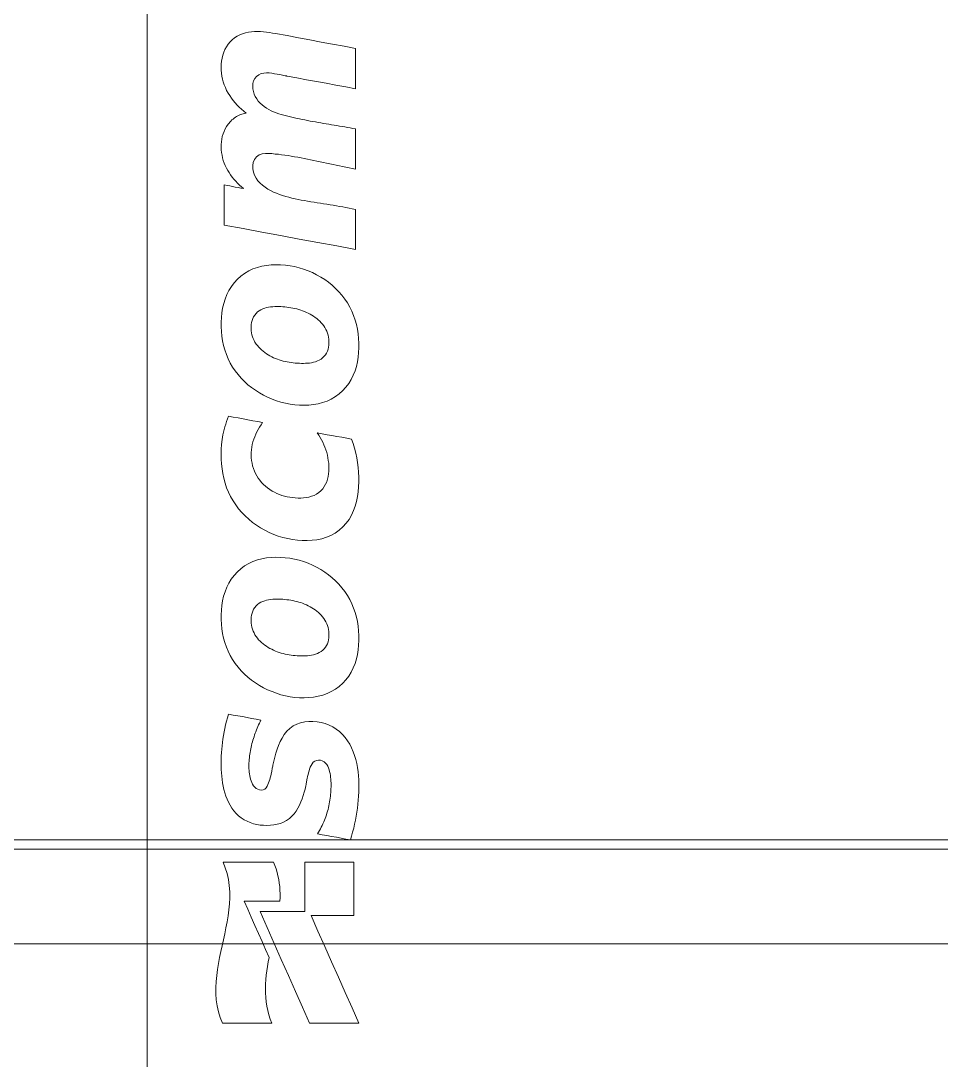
# Model space of a CAD drawing. Header units: millimetres. Extents: x 37984 to 70752, y 14140 to 37584.
# Drawn here: x 45955.03 to 45967.48, y 32603.62 to 32617.67 of the extents above; entities that cross this region are included whole.
import ezdxf

# ---------------------------------------------------------------- set-up
doc = ezdxf.new("R2010")
doc.units = ezdxf.units.MM
doc.set_wipeout_variables(frame=1)
doc.layers.add('000-PI-Oprema', color=30, linetype='Continuous', lineweight=5)
doc.layers.add('004-PI-DIN Šina', color=3, linetype='Continuous')

# ---------------------------------------------------------------- blocks, each defined once
blk = doc.blocks.new('*U1044')
at = {"layer": '004-PI-DIN Šina'}
blk.add_lwpolyline([(290, -17.5), (290, 17.5), (0, 17.5), (0, -17.5)], close=True, dxfattribs=at)
blk.add_lwpolyline([(0, -12.5), (290, -12.5)], dxfattribs=at)
blk = doc.blocks.new('F60-47290126')
blk.add_wipeout([(46615.131, 36167.854), (46650.831, 36167.854), (46650.831, 36078.354), (46615.131, 36078.354)]).dxf.layer = '000-PI-Oprema'
at = {"layer": '000-PI-Oprema'}
for p, q in [((46650.831, 36101.825), (46650.831, 36144.384)), ((46615.131, 36105.304), (46650.831, 36105.304)), ((46638.581, 36105.178), (46650.831, 36105.178)), ((46615.131, 36103.899), (46650.831, 36103.899))]:
    blk.add_line(p, q, dxfattribs=at)
blk = doc.blocks.new('Socomec I-60')
blk.add_wipeout([(0, 44.75), (35.7, 44.75), (35.7, -44.75), (0, -44.75)]).dxf.layer = '000-PI-Oprema'
at = {"layer": '000-PI-Oprema'}
for p, q in [((0, -21.28), (0, 21.28)), ((1.371, -6.885), (1.411, -6.88)), ((1.411, -6.88), (1.452, -6.876)), ((1.452, -6.876), (1.493, -6.875)), ((1.493, -6.875), (1.534, -6.877)), ((1.534, -6.877), (1.574, -6.88)), ((1.574, -6.88), (1.615, -6.884)), ((1.615, -6.884), (1.656, -6.889)), ((1.095, -7.048), (1.121, -7.016)), ((1.121, -7.016), (1.15, -6.988)), ((1.15, -6.988), (1.182, -6.962)), ((1.182, -6.962), (1.217, -6.94)), ((1.217, -6.94), (1.253, -6.921)), ((1.253, -6.921), (1.291, -6.906)), ((1.291, -6.906), (1.331, -6.894)), ((1.331, -6.894), (1.371, -6.885)), ((1.656, -6.889), (1.696, -6.896)), ((1.696, -6.896), (1.736, -6.903)), ((1.736, -6.903), (1.891, -6.931)), ((1.736, -6.903), (1.736, -6.903)), ((1.891, -6.931), (2.045, -6.96)), ((2.045, -6.96), (2.199, -6.988)), ((2.199, -6.988), (2.353, -7.017)), ((2.353, -7.017), (2.507, -7.046)), ((1.022, -7.194), (1.035, -7.155)), ((1.035, -7.155), (1.052, -7.117)), ((1.052, -7.117), (1.071, -7.081)), ((1.071, -7.081), (1.095, -7.048)), ((2.507, -7.046), (2.662, -7.074)), ((2.662, -7.074), (2.816, -7.103)), ((2.816, -7.103), (2.816, -7.181)), ((2.816, -7.103), (2.816, -7.103)), ((1.002, -7.315), (1.006, -7.274)), ((1.006, -7.274), (1.013, -7.234)), ((1.013, -7.234), (1.022, -7.194)), ((2.816, -7.181), (2.816, -7.259)), ((2.816, -7.259), (2.816, -7.337)), ((1, -7.355), (1.002, -7.315)), ((1.001, -7.396), (1, -7.355)), ((1.005, -7.437), (1.001, -7.396)), ((1.01, -7.478), (1.005, -7.437)), ((1.541, -7.444), (1.508, -7.459)), ((1.577, -7.436), (1.541, -7.444)), ((1.613, -7.433), (1.577, -7.436)), ((1.65, -7.435), (1.613, -7.433)), ((1.687, -7.439), (1.65, -7.435)), ((1.723, -7.445), (1.687, -7.439)), ((1.759, -7.451), (1.723, -7.445)), ((2.816, -7.337), (2.816, -7.414)), ((2.816, -7.414), (2.816, -7.492)), ((1.019, -7.518), (1.01, -7.478)), ((1.029, -7.557), (1.019, -7.518)), ((1.042, -7.596), (1.029, -7.557)), ((1.43, -7.578), (1.428, -7.615)), ((1.439, -7.542), (1.43, -7.578)), ((1.455, -7.509), (1.439, -7.542)), ((1.478, -7.481), (1.455, -7.509)), ((1.508, -7.459), (1.478, -7.481)), ((1.796, -7.458), (1.759, -7.451)), ((1.832, -7.465), (1.796, -7.458)), ((1.868, -7.473), (1.832, -7.465)), ((1.871, -7.473), (1.868, -7.473)), ((1.868, -7.473), (1.868, -7.473)), ((1.875, -7.474), (1.871, -7.473)), ((1.878, -7.475), (1.875, -7.474)), ((1.881, -7.475), (1.878, -7.475)), ((1.885, -7.476), (1.881, -7.475)), ((1.888, -7.477), (1.885, -7.476)), ((1.892, -7.477), (1.888, -7.477)), ((2.024, -7.502), (1.892, -7.477)), ((1.892, -7.477), (1.892, -7.477)), ((2.156, -7.526), (2.024, -7.502)), ((2.288, -7.55), (2.156, -7.526)), ((2.42, -7.575), (2.288, -7.55)), ((2.552, -7.599), (2.42, -7.575)), ((2.816, -7.492), (2.816, -7.57)), ((2.816, -7.57), (2.816, -7.648)), ((1.058, -7.634), (1.042, -7.596)), ((1.075, -7.671), (1.058, -7.634)), ((1.095, -7.707), (1.075, -7.671)), ((1.116, -7.742), (1.095, -7.707)), ((1.428, -7.615), (1.43, -7.651)), ((1.43, -7.651), (1.437, -7.687)), ((1.437, -7.687), (1.447, -7.722)), ((1.447, -7.722), (1.462, -7.755)), ((2.684, -7.624), (2.552, -7.599)), ((2.816, -7.648), (2.684, -7.624)), ((2.816, -7.648), (2.816, -7.648)), ((1.139, -7.775), (1.116, -7.742)), ((1.163, -7.808), (1.139, -7.775)), ((1.189, -7.839), (1.163, -7.808)), ((1.217, -7.869), (1.189, -7.839)), ((1.462, -7.755), (1.481, -7.787)), ((1.481, -7.787), (1.503, -7.816)), ((1.503, -7.816), (1.527, -7.843)), ((1.527, -7.843), (1.554, -7.868)), ((1.554, -7.868), (1.583, -7.89)), ((1.245, -7.899), (1.217, -7.869)), ((1.227, -8.015), (1.244, -8.007)), ((1.244, -8.007), (1.262, -7.999)), ((1.275, -7.926), (1.245, -7.899)), ((1.262, -7.999), (1.281, -7.993)), ((1.306, -7.953), (1.275, -7.926)), ((1.281, -7.993), (1.299, -7.987)), ((1.299, -7.987), (1.318, -7.982)), ((1.338, -7.978), (1.306, -7.953)), ((1.318, -7.982), (1.338, -7.978)), ((1.338, -7.978), (1.338, -7.978)), ((1.583, -7.89), (1.614, -7.91)), ((1.614, -7.91), (1.645, -7.929)), ((1.645, -7.929), (1.677, -7.945)), ((1.677, -7.945), (1.71, -7.96)), ((1.71, -7.96), (1.744, -7.974)), ((1.744, -7.974), (1.779, -7.986)), ((1.779, -7.986), (1.813, -7.997)), ((1.813, -7.997), (1.848, -8.007)), ((1.848, -8.007), (1.884, -8.016)), ((1.074, -8.16), (1.095, -8.129)), ((1.095, -8.129), (1.107, -8.114)), ((1.095, -8.129), (1.095, -8.129)), ((1.107, -8.114), (1.12, -8.099)), ((1.12, -8.099), (1.133, -8.085)), ((1.133, -8.085), (1.147, -8.071)), ((1.147, -8.071), (1.162, -8.058)), ((1.162, -8.058), (1.177, -8.046)), ((1.177, -8.046), (1.193, -8.035)), ((1.193, -8.035), (1.21, -8.025)), ((1.21, -8.025), (1.227, -8.015)), ((1.884, -8.016), (1.919, -8.025)), ((1.919, -8.025), (1.955, -8.033)), ((1.955, -8.033), (1.99, -8.041)), ((1.99, -8.041), (2.026, -8.049)), ((2.026, -8.049), (2.061, -8.057)), ((2.061, -8.057), (2.097, -8.064)), ((2.097, -8.064), (2.133, -8.071)), ((2.133, -8.071), (2.169, -8.078)), ((2.169, -8.078), (2.204, -8.085)), ((2.204, -8.085), (2.24, -8.092)), ((2.24, -8.092), (2.276, -8.098)), ((2.276, -8.098), (2.312, -8.105)), ((2.312, -8.105), (2.348, -8.111)), ((2.348, -8.111), (2.384, -8.117)), ((2.384, -8.117), (2.42, -8.123)), ((2.42, -8.123), (2.456, -8.129)), ((2.456, -8.129), (2.492, -8.135)), ((2.492, -8.135), (2.528, -8.141)), ((2.528, -8.141), (2.564, -8.147)), ((2.564, -8.147), (2.6, -8.153)), ((1.016, -8.294), (1.027, -8.259)), ((1.027, -8.259), (1.04, -8.225)), ((1.04, -8.225), (1.055, -8.191)), ((1.055, -8.191), (1.074, -8.16)), ((2.6, -8.153), (2.636, -8.159)), ((2.636, -8.159), (2.672, -8.165)), ((2.672, -8.165), (2.708, -8.172)), ((2.708, -8.172), (2.744, -8.178)), ((2.744, -8.178), (2.78, -8.185)), ((2.78, -8.185), (2.816, -8.191)), ((2.816, -8.191), (2.816, -8.269)), ((2.816, -8.191), (2.816, -8.191)), ((2.816, -8.269), (2.816, -8.347)), ((1, -8.439), (1.001, -8.403)), ((1.001, -8.403), (1.004, -8.366)), ((1.004, -8.366), (1.009, -8.33)), ((1.009, -8.33), (1.016, -8.294)), ((2.816, -8.347), (2.816, -8.425)), ((2.816, -8.425), (2.816, -8.502)), ((1.002, -8.476), (1, -8.439)), ((1.006, -8.512), (1.002, -8.476)), ((1.012, -8.548), (1.006, -8.512)), ((1.02, -8.584), (1.012, -8.548)), ((1.477, -8.569), (1.45, -8.603)), ((1.513, -8.543), (1.477, -8.569)), ((1.555, -8.528), (1.513, -8.543)), ((1.599, -8.522), (1.555, -8.528)), ((1.643, -8.523), (1.599, -8.522)), ((1.687, -8.526), (1.643, -8.523)), ((1.731, -8.531), (1.687, -8.526)), ((1.775, -8.535), (1.731, -8.531)), ((1.818, -8.541), (1.775, -8.535)), ((1.862, -8.547), (1.818, -8.541)), ((1.906, -8.553), (1.862, -8.547)), ((1.949, -8.56), (1.906, -8.553)), ((1.993, -8.567), (1.949, -8.56)), ((2.036, -8.575), (1.993, -8.567)), ((2.816, -8.502), (2.816, -8.58)), ((1.03, -8.619), (1.02, -8.584)), ((1.043, -8.654), (1.03, -8.619)), ((1.057, -8.687), (1.043, -8.654)), ((1.073, -8.72), (1.057, -8.687)), ((1.434, -8.644), (1.428, -8.688)), ((1.428, -8.688), (1.43, -8.732)), ((1.45, -8.603), (1.434, -8.644)), ((2.08, -8.583), (2.036, -8.575)), ((2.123, -8.591), (2.08, -8.583)), ((2.166, -8.6), (2.123, -8.591)), ((2.21, -8.609), (2.166, -8.6)), ((2.253, -8.617), (2.21, -8.609)), ((2.296, -8.627), (2.253, -8.617)), ((2.34, -8.636), (2.296, -8.627)), ((2.383, -8.645), (2.34, -8.636)), ((2.426, -8.655), (2.383, -8.645)), ((2.469, -8.664), (2.426, -8.655)), ((2.513, -8.673), (2.469, -8.664)), ((2.556, -8.683), (2.513, -8.673)), ((2.599, -8.692), (2.556, -8.683)), ((2.643, -8.701), (2.599, -8.692)), ((2.686, -8.71), (2.643, -8.701)), ((2.729, -8.719), (2.686, -8.71)), ((2.816, -8.58), (2.816, -8.658)), ((2.816, -8.658), (2.816, -8.736)), ((1.09, -8.752), (1.073, -8.72)), ((1.109, -8.783), (1.09, -8.752)), ((1.129, -8.813), (1.109, -8.783)), ((1.151, -8.842), (1.129, -8.813)), ((1.174, -8.87), (1.151, -8.842)), ((1.43, -8.732), (1.438, -8.775)), ((1.438, -8.775), (1.452, -8.817)), ((1.452, -8.817), (1.472, -8.856)), ((2.773, -8.727), (2.729, -8.719)), ((2.816, -8.736), (2.773, -8.727)), ((2.816, -8.736), (2.816, -8.736)), ((1.043, -8.948), (1.08, -8.956)), ((1.043, -9.026), (1.043, -8.948)), ((1.043, -8.948), (1.043, -8.948)), ((1.08, -8.956), (1.117, -8.963)), ((1.117, -8.963), (1.155, -8.97)), ((1.155, -8.97), (1.192, -8.977)), ((1.198, -8.898), (1.174, -8.87)), ((1.192, -8.977), (1.229, -8.984)), ((1.223, -8.924), (1.198, -8.898)), ((1.249, -8.95), (1.223, -8.924)), ((1.229, -8.984), (1.266, -8.991)), ((1.276, -8.974), (1.249, -8.95)), ((1.266, -8.991), (1.303, -8.998)), ((1.303, -8.998), (1.276, -8.974)), ((1.472, -8.856), (1.498, -8.892)), ((1.498, -8.892), (1.527, -8.924)), ((1.527, -8.924), (1.56, -8.954)), ((1.56, -8.954), (1.594, -8.981)), ((1.594, -8.981), (1.631, -9.005)), ((1.043, -9.104), (1.043, -9.026)), ((1.043, -9.181), (1.043, -9.104)), ((1.303, -8.998), (1.303, -8.998)), ((1.631, -9.005), (1.669, -9.026)), ((1.669, -9.026), (1.708, -9.046)), ((1.708, -9.046), (1.749, -9.062)), ((1.749, -9.062), (1.79, -9.077)), ((1.79, -9.077), (1.831, -9.091)), ((1.831, -9.091), (1.873, -9.104)), ((1.873, -9.104), (1.914, -9.115)), ((1.914, -9.115), (1.957, -9.126)), ((1.957, -9.126), (1.999, -9.136)), ((1.043, -9.259), (1.043, -9.181)), ((1.043, -9.336), (1.043, -9.259)), ((1.999, -9.136), (2.041, -9.145)), ((2.041, -9.145), (2.084, -9.153)), ((2.084, -9.153), (2.127, -9.161)), ((2.127, -9.161), (2.17, -9.169)), ((2.17, -9.169), (2.213, -9.176)), ((2.213, -9.176), (2.257, -9.183)), ((2.257, -9.183), (2.3, -9.189)), ((2.3, -9.189), (2.343, -9.196)), ((2.343, -9.196), (2.386, -9.203)), ((2.386, -9.203), (2.43, -9.209)), ((2.43, -9.209), (2.473, -9.216)), ((2.473, -9.216), (2.516, -9.223)), ((2.516, -9.223), (2.559, -9.231)), ((2.559, -9.231), (2.602, -9.239)), ((2.602, -9.239), (2.645, -9.247)), ((2.645, -9.247), (2.687, -9.255)), ((2.687, -9.255), (2.73, -9.263)), ((2.73, -9.263), (2.773, -9.271)), ((2.773, -9.271), (2.816, -9.279)), ((1.043, -9.414), (1.043, -9.336)), ((2.816, -9.279), (2.816, -9.356)), ((2.816, -9.279), (2.816, -9.279)), ((2.816, -9.356), (2.816, -9.434)), ((1.043, -9.492), (1.043, -9.414)), ((1.297, -9.539), (1.043, -9.492)), ((1.043, -9.492), (1.043, -9.492)), ((1.55, -9.586), (1.297, -9.539)), ((2.816, -9.434), (2.816, -9.511)), ((2.816, -9.511), (2.816, -9.588)), ((1.803, -9.633), (1.55, -9.586)), ((2.056, -9.68), (1.803, -9.633)), ((2.309, -9.727), (2.056, -9.68)), ((2.816, -9.588), (2.816, -9.666)), ((2.816, -9.666), (2.816, -9.743)), ((2.563, -9.774), (2.309, -9.727)), ((2.816, -9.821), (2.563, -9.774)), ((2.816, -9.743), (2.816, -9.821)), ((2.816, -9.821), (2.816, -9.821)), ((1.318, -10.144), (1.373, -10.112)), ((1.373, -10.112), (1.431, -10.084)), ((1.431, -10.084), (1.491, -10.063)), ((1.491, -10.063), (1.552, -10.047)), ((1.552, -10.047), (1.615, -10.036)), ((1.615, -10.036), (1.678, -10.029)), ((1.678, -10.029), (1.742, -10.027)), ((1.742, -10.027), (1.805, -10.028)), ((1.805, -10.028), (1.869, -10.033)), ((1.869, -10.033), (1.932, -10.042)), ((1.932, -10.042), (1.994, -10.053)), ((1.994, -10.053), (2.056, -10.068)), ((2.056, -10.068), (2.116, -10.087)), ((2.116, -10.087), (2.176, -10.109)), ((2.176, -10.109), (2.234, -10.134)), ((1.177, -10.271), (1.22, -10.224)), ((1.22, -10.224), (1.267, -10.182)), ((1.267, -10.182), (1.318, -10.144)), ((2.234, -10.134), (2.291, -10.162)), ((2.291, -10.162), (2.346, -10.194)), ((2.346, -10.194), (2.4, -10.228)), ((2.4, -10.228), (2.451, -10.265)), ((1.077, -10.432), (1.105, -10.376)), ((1.105, -10.376), (1.139, -10.322)), ((1.139, -10.322), (1.177, -10.271)), ((2.451, -10.265), (2.5, -10.305)), ((2.5, -10.305), (2.547, -10.347)), ((2.547, -10.347), (2.591, -10.393)), ((2.591, -10.393), (2.633, -10.441)), ((1.035, -10.553), (1.053, -10.492)), ((1.053, -10.492), (1.077, -10.432)), ((2.633, -10.441), (2.672, -10.491)), ((2.672, -10.491), (2.707, -10.543)), ((1.004, -10.74), (1.01, -10.677)), ((1.01, -10.677), (1.02, -10.615)), ((1.02, -10.615), (1.035, -10.553)), ((1.493, -10.666), (1.473, -10.685)), ((1.515, -10.65), (1.493, -10.666)), ((1.493, -10.666), (1.493, -10.666)), ((1.538, -10.636), (1.515, -10.65)), ((1.563, -10.624), (1.538, -10.636)), ((1.589, -10.614), (1.563, -10.624)), ((1.615, -10.607), (1.589, -10.614)), ((1.642, -10.601), (1.615, -10.607)), ((1.669, -10.597), (1.642, -10.601)), ((1.697, -10.595), (1.669, -10.597)), ((1.724, -10.593), (1.697, -10.595)), ((1.752, -10.592), (1.724, -10.593)), ((1.779, -10.593), (1.752, -10.592)), ((1.806, -10.593), (1.779, -10.593)), ((1.834, -10.595), (1.806, -10.593)), ((1.861, -10.597), (1.834, -10.595)), ((1.889, -10.6), (1.861, -10.597)), ((1.916, -10.604), (1.889, -10.6)), ((1.943, -10.608), (1.916, -10.604)), ((1.97, -10.613), (1.943, -10.608)), ((1.997, -10.619), (1.97, -10.613)), ((2.023, -10.625), (1.997, -10.619)), ((2.05, -10.633), (2.023, -10.625)), ((2.076, -10.641), (2.05, -10.633)), ((2.102, -10.65), (2.076, -10.641)), ((2.127, -10.66), (2.102, -10.65)), ((2.153, -10.671), (2.127, -10.66)), ((2.177, -10.682), (2.153, -10.671)), ((2.707, -10.543), (2.739, -10.599)), ((2.739, -10.599), (2.767, -10.656)), ((2.767, -10.656), (2.767, -10.656)), ((2.767, -10.656), (2.791, -10.715)), ((1, -10.804), (1.004, -10.74)), ((1.001, -10.868), (1, -10.804)), ((1.412, -10.808), (1.408, -10.836)), ((1.418, -10.781), (1.412, -10.808)), ((1.428, -10.755), (1.418, -10.781)), ((1.44, -10.73), (1.428, -10.755)), ((1.455, -10.707), (1.44, -10.73)), ((1.473, -10.685), (1.455, -10.707)), ((2.202, -10.695), (2.177, -10.682)), ((2.225, -10.708), (2.202, -10.695)), ((2.248, -10.723), (2.225, -10.708)), ((2.271, -10.739), (2.248, -10.723)), ((2.293, -10.755), (2.271, -10.739)), ((2.314, -10.773), (2.293, -10.755)), ((2.335, -10.791), (2.314, -10.773)), ((2.354, -10.811), (2.335, -10.791)), ((2.372, -10.832), (2.354, -10.811)), ((2.791, -10.715), (2.812, -10.775)), ((2.812, -10.775), (2.829, -10.836)), ((1.004, -10.931), (1.001, -10.868)), ((1.01, -10.994), (1.004, -10.931)), ((1.408, -10.836), (1.406, -10.863)), ((1.406, -10.863), (1.406, -10.891)), ((1.406, -10.891), (1.407, -10.919)), ((1.407, -10.919), (1.411, -10.946)), ((1.411, -10.946), (1.416, -10.973)), ((2.388, -10.854), (2.372, -10.832)), ((2.403, -10.877), (2.388, -10.854)), ((2.417, -10.901), (2.403, -10.877)), ((2.428, -10.926), (2.417, -10.901)), ((2.438, -10.952), (2.428, -10.926)), ((2.445, -10.978), (2.438, -10.952)), ((2.829, -10.836), (2.842, -10.898)), ((2.842, -10.898), (2.852, -10.961)), ((1.02, -11.057), (1.01, -10.994)), ((1.034, -11.119), (1.02, -11.057)), ((1.416, -10.973), (1.424, -11)), ((1.424, -11), (1.433, -11.026)), ((1.433, -11.026), (1.445, -11.051)), ((1.445, -11.051), (1.458, -11.075)), ((1.458, -11.075), (1.473, -11.099)), ((1.473, -11.099), (1.49, -11.121)), ((2.451, -11.005), (2.445, -10.978)), ((2.455, -11.033), (2.451, -11.005)), ((2.457, -11.06), (2.455, -11.033)), ((2.455, -11.115), (2.457, -11.088)), ((2.457, -11.088), (2.457, -11.06)), ((2.852, -10.961), (2.858, -11.024)), ((2.858, -11.024), (2.862, -11.087)), ((2.862, -11.087), (2.862, -11.151)), ((1.051, -11.18), (1.034, -11.119)), ((1.071, -11.24), (1.051, -11.18)), ((1.49, -11.121), (1.508, -11.142)), ((1.508, -11.142), (1.527, -11.162)), ((1.527, -11.162), (1.547, -11.18)), ((1.547, -11.18), (1.568, -11.198)), ((1.568, -11.198), (1.59, -11.215)), ((1.59, -11.215), (1.613, -11.231)), ((1.613, -11.231), (1.636, -11.245)), ((2.41, -11.244), (2.424, -11.221)), ((2.424, -11.221), (2.436, -11.195)), ((2.436, -11.195), (2.445, -11.169)), ((2.445, -11.169), (2.451, -11.142)), ((2.451, -11.142), (2.455, -11.115)), ((2.859, -11.214), (2.853, -11.277)), ((2.862, -11.151), (2.859, -11.214)), ((1.095, -11.298), (1.071, -11.24)), ((1.095, -11.298), (1.095, -11.298)), ((1.124, -11.356), (1.095, -11.298)), ((1.156, -11.411), (1.124, -11.356)), ((1.636, -11.245), (1.66, -11.259)), ((1.66, -11.259), (1.685, -11.272)), ((1.685, -11.272), (1.71, -11.284)), ((1.71, -11.284), (1.735, -11.294)), ((1.735, -11.294), (1.761, -11.304)), ((1.761, -11.304), (1.787, -11.313)), ((1.787, -11.313), (1.813, -11.322)), ((1.813, -11.322), (1.84, -11.329)), ((1.84, -11.329), (1.866, -11.335)), ((1.866, -11.335), (1.893, -11.341)), ((1.893, -11.341), (1.92, -11.346)), ((1.92, -11.346), (1.948, -11.35)), ((1.948, -11.35), (1.975, -11.354)), ((1.975, -11.354), (2.003, -11.356)), ((2.003, -11.356), (2.03, -11.358)), ((2.03, -11.358), (2.058, -11.36)), ((2.058, -11.36), (2.086, -11.361)), ((2.086, -11.361), (2.113, -11.361)), ((2.113, -11.361), (2.141, -11.36)), ((2.113, -11.361), (2.113, -11.361)), ((2.141, -11.36), (2.168, -11.359)), ((2.168, -11.359), (2.196, -11.356)), ((2.196, -11.356), (2.223, -11.352)), ((2.223, -11.352), (2.25, -11.346)), ((2.25, -11.346), (2.276, -11.338)), ((2.276, -11.338), (2.302, -11.328)), ((2.302, -11.328), (2.327, -11.316)), ((2.327, -11.316), (2.351, -11.302)), ((2.351, -11.302), (2.372, -11.285)), ((2.372, -11.285), (2.392, -11.265)), ((2.392, -11.265), (2.41, -11.244)), ((2.843, -11.34), (2.829, -11.402)), ((2.853, -11.277), (2.843, -11.34)), ((1.191, -11.463), (1.156, -11.411)), ((1.23, -11.513), (1.191, -11.463)), ((1.271, -11.561), (1.23, -11.513)), ((2.81, -11.463), (2.786, -11.522)), ((2.829, -11.402), (2.81, -11.463)), ((1.316, -11.606), (1.271, -11.561)), ((1.363, -11.649), (1.316, -11.606)), ((1.412, -11.688), (1.363, -11.649)), ((2.725, -11.633), (2.686, -11.683)), ((2.758, -11.579), (2.725, -11.633)), ((2.786, -11.522), (2.758, -11.579)), ((1.464, -11.725), (1.412, -11.688)), ((1.517, -11.759), (1.464, -11.725)), ((1.572, -11.79), (1.517, -11.759)), ((1.629, -11.819), (1.572, -11.79)), ((2.596, -11.773), (2.545, -11.81)), ((2.643, -11.73), (2.596, -11.773)), ((2.686, -11.683), (2.643, -11.73)), ((1.688, -11.844), (1.629, -11.819)), ((1.747, -11.866), (1.688, -11.844)), ((1.807, -11.884), (1.747, -11.866)), ((1.869, -11.9), (1.807, -11.884)), ((1.932, -11.912), (1.869, -11.9)), ((1.995, -11.92), (1.932, -11.912)), ((2.058, -11.925), (1.995, -11.92)), ((2.121, -11.927), (2.058, -11.925)), ((2.185, -11.924), (2.121, -11.927)), ((2.248, -11.918), (2.185, -11.924)), ((2.311, -11.907), (2.248, -11.918)), ((2.372, -11.891), (2.311, -11.907)), ((2.432, -11.87), (2.372, -11.891)), ((2.49, -11.843), (2.432, -11.87)), ((2.545, -11.81), (2.49, -11.843)), ((1.086, -12.11), (1.099, -12.075)), ((1.099, -12.075), (1.165, -12.087)), ((1.099, -12.075), (1.099, -12.075)), ((1.041, -12.253), (1.051, -12.217)), ((1.051, -12.217), (1.062, -12.181)), ((1.062, -12.181), (1.073, -12.145)), ((1.073, -12.145), (1.086, -12.11)), ((1.165, -12.087), (1.231, -12.099)), ((1.231, -12.099), (1.297, -12.112)), ((1.297, -12.112), (1.363, -12.124)), ((1.363, -12.124), (1.429, -12.136)), ((1.429, -12.136), (1.495, -12.148)), ((1.495, -12.148), (1.561, -12.161)), ((1.521, -12.222), (1.502, -12.253)), ((1.54, -12.191), (1.521, -12.222)), ((1.561, -12.161), (1.54, -12.191)), ((1.561, -12.161), (1.561, -12.161)), ((1.014, -12.391), (1.025, -12.327)), ((1.025, -12.327), (1.033, -12.29)), ((1.025, -12.327), (1.025, -12.327)), ((1.033, -12.29), (1.041, -12.253)), ((1.454, -12.352), (1.441, -12.386)), ((1.469, -12.319), (1.454, -12.352)), ((1.485, -12.286), (1.469, -12.319)), ((1.502, -12.253), (1.485, -12.286)), ((2.3, -12.301), (2.367, -12.313)), ((2.321, -12.331), (2.3, -12.301)), ((2.3, -12.301), (2.3, -12.301)), ((2.34, -12.363), (2.321, -12.331)), ((2.359, -12.395), (2.34, -12.363)), ((2.367, -12.313), (2.433, -12.325)), ((2.433, -12.325), (2.499, -12.337)), ((2.499, -12.337), (2.565, -12.349)), ((2.565, -12.349), (2.632, -12.36)), ((2.632, -12.36), (2.698, -12.372)), ((1.001, -12.522), (1.006, -12.457)), ((1.006, -12.457), (1.014, -12.391)), ((1.414, -12.492), (1.409, -12.529)), ((1.421, -12.456), (1.414, -12.492)), ((1.43, -12.421), (1.421, -12.456)), ((1.441, -12.386), (1.43, -12.421)), ((2.375, -12.428), (2.359, -12.395)), ((2.39, -12.461), (2.375, -12.428)), ((2.404, -12.495), (2.39, -12.461)), ((2.416, -12.53), (2.404, -12.495)), ((2.698, -12.372), (2.764, -12.384)), ((2.764, -12.384), (2.785, -12.446)), ((2.764, -12.384), (2.764, -12.384)), ((2.785, -12.446), (2.804, -12.509)), ((1, -12.588), (1.001, -12.522)), ((1.001, -12.654), (1, -12.588)), ((1.409, -12.529), (1.406, -12.565)), ((1.406, -12.565), (1.406, -12.602)), ((1.406, -12.602), (1.408, -12.638)), ((1.408, -12.638), (1.412, -12.674)), ((2.427, -12.565), (2.416, -12.53)), ((2.436, -12.6), (2.427, -12.565)), ((2.443, -12.636), (2.436, -12.6)), ((2.449, -12.672), (2.443, -12.636)), ((2.804, -12.509), (2.821, -12.573)), ((2.821, -12.573), (2.834, -12.637)), ((2.834, -12.637), (2.845, -12.702)), ((1.006, -12.72), (1.001, -12.654)), ((1.013, -12.785), (1.006, -12.72)), ((1.023, -12.85), (1.013, -12.785)), ((1.412, -12.674), (1.418, -12.711)), ((1.418, -12.711), (1.426, -12.746)), ((1.426, -12.746), (1.437, -12.781)), ((1.437, -12.781), (1.45, -12.816)), ((2.454, -12.708), (2.449, -12.672)), ((2.456, -12.745), (2.454, -12.708)), ((2.457, -12.782), (2.456, -12.745)), ((2.456, -12.818), (2.457, -12.782)), ((2.845, -12.702), (2.854, -12.767)), ((2.854, -12.767), (2.859, -12.833)), ((1.037, -12.914), (1.023, -12.85)), ((1.054, -12.978), (1.037, -12.914)), ((1.45, -12.816), (1.465, -12.849)), ((1.465, -12.849), (1.482, -12.881)), ((1.482, -12.881), (1.502, -12.912)), ((1.502, -12.912), (1.524, -12.941)), ((2.439, -12.927), (2.447, -12.891)), ((2.447, -12.891), (2.453, -12.855)), ((2.453, -12.855), (2.456, -12.818)), ((2.859, -12.833), (2.862, -12.898)), ((2.862, -12.898), (2.862, -12.964)), ((1.075, -13.041), (1.054, -12.978)), ((1.1, -13.102), (1.075, -13.041)), ((1.524, -12.941), (1.548, -12.969)), ((1.548, -12.969), (1.573, -12.996)), ((1.573, -12.996), (1.6, -13.021)), ((1.6, -13.021), (1.628, -13.044)), ((1.628, -13.044), (1.658, -13.066)), ((1.658, -13.066), (1.689, -13.086)), ((2.348, -13.084), (2.373, -13.057)), ((2.373, -13.057), (2.395, -13.027)), ((2.395, -13.027), (2.413, -12.995)), ((2.413, -12.995), (2.428, -12.962)), ((2.428, -12.962), (2.439, -12.927)), ((2.859, -13.03), (2.853, -13.096)), ((2.862, -12.964), (2.859, -13.03)), ((1.129, -13.161), (1.1, -13.102)), ((1.161, -13.218), (1.129, -13.161)), ((1.689, -13.086), (1.721, -13.103)), ((1.721, -13.103), (1.754, -13.119)), ((1.754, -13.119), (1.788, -13.133)), ((1.788, -13.133), (1.823, -13.145)), ((1.823, -13.145), (1.858, -13.156)), ((1.858, -13.156), (1.894, -13.164)), ((1.894, -13.164), (1.93, -13.171)), ((1.93, -13.171), (1.967, -13.176)), ((1.967, -13.176), (2.003, -13.179)), ((2.003, -13.179), (2.04, -13.181)), ((2.04, -13.181), (2.077, -13.181)), ((2.077, -13.181), (2.114, -13.179)), ((2.114, -13.179), (2.15, -13.175)), ((2.15, -13.175), (2.187, -13.168)), ((2.187, -13.168), (2.222, -13.158)), ((2.222, -13.158), (2.256, -13.145)), ((2.256, -13.145), (2.289, -13.128)), ((2.289, -13.128), (2.32, -13.108)), ((2.32, -13.108), (2.348, -13.084)), ((2.843, -13.161), (2.83, -13.226)), ((2.853, -13.096), (2.843, -13.161)), ((1.198, -13.273), (1.161, -13.218)), ((1.237, -13.326), (1.198, -13.273)), ((1.28, -13.376), (1.237, -13.326)), ((2.812, -13.289), (2.789, -13.351)), ((2.83, -13.226), (2.812, -13.289)), ((1.326, -13.423), (1.28, -13.376)), ((1.375, -13.468), (1.326, -13.423)), ((1.426, -13.51), (1.375, -13.468)), ((2.729, -13.469), (2.69, -13.522)), ((2.762, -13.412), (2.729, -13.469)), ((2.789, -13.351), (2.762, -13.412)), ((1.479, -13.548), (1.426, -13.51)), ((1.534, -13.584), (1.479, -13.548)), ((1.592, -13.617), (1.534, -13.584)), ((1.651, -13.647), (1.592, -13.617)), ((2.596, -13.616), (2.542, -13.654)), ((2.645, -13.572), (2.596, -13.616)), ((2.69, -13.522), (2.645, -13.572)), ((1.711, -13.673), (1.651, -13.647)), ((1.773, -13.695), (1.711, -13.673)), ((1.836, -13.715), (1.773, -13.695)), ((1.9, -13.73), (1.836, -13.715)), ((1.965, -13.742), (1.9, -13.73)), ((2.031, -13.75), (1.965, -13.742)), ((2.097, -13.755), (2.031, -13.75)), ((2.163, -13.756), (2.097, -13.755)), ((2.229, -13.752), (2.163, -13.756)), ((2.295, -13.744), (2.229, -13.752)), ((2.36, -13.731), (2.295, -13.744)), ((2.423, -13.711), (2.36, -13.731)), ((2.484, -13.686), (2.423, -13.711)), ((2.542, -13.654), (2.484, -13.686)), ((1.373, -14.066), (1.431, -14.039)), ((1.431, -14.039), (1.49, -14.018)), ((1.49, -14.018), (1.552, -14.002)), ((1.552, -14.002), (1.615, -13.991)), ((1.615, -13.991), (1.678, -13.984)), ((1.678, -13.984), (1.742, -13.982)), ((1.742, -13.982), (1.805, -13.983)), ((1.805, -13.983), (1.868, -13.988)), ((1.868, -13.988), (1.931, -13.996)), ((1.931, -13.996), (1.994, -14.008)), ((1.994, -14.008), (2.056, -14.023)), ((2.056, -14.023), (2.116, -14.041)), ((2.116, -14.041), (2.176, -14.063)), ((1.177, -14.226), (1.22, -14.179)), ((1.22, -14.179), (1.267, -14.137)), ((1.267, -14.137), (1.318, -14.099)), ((1.318, -14.099), (1.373, -14.066)), ((2.176, -14.063), (2.234, -14.088)), ((2.234, -14.088), (2.291, -14.117)), ((2.291, -14.117), (2.346, -14.148)), ((2.346, -14.148), (2.4, -14.183)), ((2.4, -14.183), (2.451, -14.22)), ((1.077, -14.387), (1.105, -14.331)), ((1.105, -14.331), (1.138, -14.277)), ((1.138, -14.277), (1.177, -14.226)), ((2.451, -14.22), (2.5, -14.259)), ((2.5, -14.259), (2.547, -14.302)), ((2.547, -14.302), (2.591, -14.347)), ((1.034, -14.508), (1.053, -14.447)), ((1.053, -14.447), (1.077, -14.387)), ((2.591, -14.347), (2.633, -14.395)), ((2.633, -14.395), (2.672, -14.446)), ((2.672, -14.446), (2.707, -14.498)), ((1.01, -14.632), (1.02, -14.57)), ((1.02, -14.57), (1.034, -14.508)), ((1.515, -14.604), (1.493, -14.621)), ((1.538, -14.59), (1.515, -14.604)), ((1.563, -14.579), (1.538, -14.59)), ((1.589, -14.569), (1.563, -14.579)), ((1.615, -14.562), (1.589, -14.569)), ((1.642, -14.556), (1.615, -14.562)), ((1.669, -14.552), (1.642, -14.556)), ((1.697, -14.549), (1.669, -14.552)), ((1.724, -14.548), (1.697, -14.549)), ((1.752, -14.547), (1.724, -14.548)), ((1.779, -14.547), (1.752, -14.547)), ((1.807, -14.548), (1.779, -14.547)), ((1.834, -14.549), (1.807, -14.548)), ((1.861, -14.552), (1.834, -14.549)), ((1.889, -14.555), (1.861, -14.552)), ((1.916, -14.558), (1.889, -14.555)), ((1.943, -14.563), (1.916, -14.558)), ((1.97, -14.568), (1.943, -14.563)), ((1.997, -14.573), (1.97, -14.568)), ((2.023, -14.58), (1.997, -14.573)), ((2.05, -14.587), (2.023, -14.58)), ((2.076, -14.595), (2.05, -14.587)), ((2.102, -14.604), (2.076, -14.595)), ((2.128, -14.614), (2.102, -14.604)), ((2.707, -14.498), (2.739, -14.553)), ((2.739, -14.553), (2.767, -14.611)), ((2.767, -14.611), (2.767, -14.611)), ((2.767, -14.611), (2.791, -14.669)), ((1, -14.759), (1.004, -14.695)), ((1.004, -14.695), (1.01, -14.632)), ((1.418, -14.736), (1.412, -14.763)), ((1.428, -14.709), (1.418, -14.736)), ((1.44, -14.684), (1.428, -14.709)), ((1.455, -14.661), (1.44, -14.684)), ((1.473, -14.64), (1.455, -14.661)), ((1.493, -14.621), (1.473, -14.64)), ((1.493, -14.621), (1.493, -14.621)), ((2.153, -14.625), (2.128, -14.614)), ((2.178, -14.637), (2.153, -14.625)), ((2.202, -14.65), (2.178, -14.637)), ((2.225, -14.663), (2.202, -14.65)), ((2.249, -14.678), (2.225, -14.663)), ((2.271, -14.693), (2.249, -14.678)), ((2.293, -14.71), (2.271, -14.693)), ((2.315, -14.728), (2.293, -14.71)), ((2.335, -14.746), (2.315, -14.728)), ((2.354, -14.766), (2.335, -14.746)), ((2.791, -14.669), (2.812, -14.729)), ((2.812, -14.729), (2.829, -14.79)), ((1.001, -14.822), (1, -14.759)), ((1.004, -14.886), (1.001, -14.822)), ((1.01, -14.949), (1.004, -14.886)), ((1.408, -14.79), (1.406, -14.818)), ((1.406, -14.818), (1.406, -14.845)), ((1.406, -14.845), (1.407, -14.873)), ((1.407, -14.873), (1.411, -14.9)), ((1.412, -14.763), (1.408, -14.79)), ((2.372, -14.787), (2.354, -14.766)), ((2.388, -14.809), (2.372, -14.787)), ((2.403, -14.832), (2.388, -14.809)), ((2.417, -14.856), (2.403, -14.832)), ((2.428, -14.881), (2.417, -14.856)), ((2.438, -14.906), (2.428, -14.881)), ((2.829, -14.79), (2.842, -14.852)), ((2.842, -14.852), (2.852, -14.915)), ((1.02, -15.011), (1.01, -14.949)), ((1.034, -15.073), (1.02, -15.011)), ((1.411, -14.9), (1.416, -14.928)), ((1.416, -14.928), (1.424, -14.954)), ((1.424, -14.954), (1.433, -14.98)), ((1.433, -14.98), (1.445, -15.005)), ((1.445, -15.005), (1.458, -15.03)), ((1.458, -15.03), (1.473, -15.053)), ((2.446, -14.933), (2.438, -14.906)), ((2.451, -14.96), (2.446, -14.933)), ((2.455, -14.987), (2.451, -14.96)), ((2.457, -15.015), (2.455, -14.987)), ((2.457, -15.042), (2.457, -15.015)), ((2.852, -14.915), (2.858, -14.978)), ((2.858, -14.978), (2.862, -15.041)), ((1.051, -15.135), (1.034, -15.073)), ((1.071, -15.195), (1.051, -15.135)), ((1.473, -15.053), (1.49, -15.075)), ((1.49, -15.075), (1.507, -15.096)), ((1.507, -15.096), (1.527, -15.116)), ((1.527, -15.116), (1.547, -15.135)), ((1.547, -15.135), (1.568, -15.153)), ((1.568, -15.153), (1.59, -15.169)), ((1.59, -15.169), (1.613, -15.185)), ((2.424, -15.175), (2.436, -15.15)), ((2.436, -15.15), (2.445, -15.124)), ((2.445, -15.124), (2.451, -15.097)), ((2.451, -15.097), (2.455, -15.07)), ((2.455, -15.07), (2.457, -15.042)), ((2.859, -15.168), (2.853, -15.232)), ((2.862, -15.105), (2.859, -15.168)), ((2.862, -15.041), (2.862, -15.105)), ((1.095, -15.253), (1.071, -15.195)), ((1.095, -15.253), (1.095, -15.253)), ((1.124, -15.31), (1.095, -15.253)), ((1.156, -15.365), (1.124, -15.31)), ((1.613, -15.185), (1.636, -15.2)), ((1.636, -15.2), (1.66, -15.214)), ((1.66, -15.214), (1.685, -15.226)), ((1.685, -15.226), (1.709, -15.238)), ((1.709, -15.238), (1.735, -15.249)), ((1.735, -15.249), (1.76, -15.259)), ((1.76, -15.259), (1.786, -15.268)), ((1.786, -15.268), (1.813, -15.276)), ((1.813, -15.276), (1.839, -15.283)), ((1.839, -15.283), (1.866, -15.29)), ((1.866, -15.29), (1.893, -15.296)), ((1.893, -15.296), (1.92, -15.301)), ((1.92, -15.301), (1.948, -15.305)), ((1.948, -15.305), (1.975, -15.308)), ((1.975, -15.308), (2.003, -15.311)), ((2.003, -15.311), (2.03, -15.313)), ((2.03, -15.313), (2.058, -15.314)), ((2.141, -15.315), (2.168, -15.313)), ((2.168, -15.313), (2.196, -15.31)), ((2.196, -15.31), (2.223, -15.306)), ((2.223, -15.306), (2.25, -15.3)), ((2.25, -15.3), (2.276, -15.292)), ((2.276, -15.292), (2.302, -15.283)), ((2.302, -15.283), (2.327, -15.271)), ((2.327, -15.271), (2.351, -15.256)), ((2.351, -15.256), (2.373, -15.239)), ((2.373, -15.239), (2.392, -15.22)), ((2.392, -15.22), (2.41, -15.198)), ((2.41, -15.198), (2.424, -15.175)), ((2.843, -15.294), (2.829, -15.356)), ((2.853, -15.232), (2.843, -15.294)), ((1.191, -15.418), (1.156, -15.365)), ((1.23, -15.468), (1.191, -15.418)), ((2.058, -15.314), (2.086, -15.315)), ((2.086, -15.315), (2.113, -15.315)), ((2.113, -15.315), (2.141, -15.315)), ((2.113, -15.315), (2.113, -15.315)), ((2.81, -15.417), (2.786, -15.476)), ((2.829, -15.356), (2.81, -15.417)), ((1.271, -15.516), (1.23, -15.468)), ((1.316, -15.561), (1.271, -15.516)), ((1.363, -15.603), (1.316, -15.561)), ((2.725, -15.587), (2.686, -15.637)), ((2.758, -15.533), (2.725, -15.587)), ((2.786, -15.476), (2.758, -15.533)), ((1.412, -15.643), (1.363, -15.603)), ((1.464, -15.68), (1.412, -15.643)), ((1.517, -15.714), (1.464, -15.68)), ((1.572, -15.745), (1.517, -15.714)), ((2.596, -15.727), (2.545, -15.765)), ((2.644, -15.684), (2.596, -15.727)), ((2.686, -15.637), (2.644, -15.684)), ((1.629, -15.773), (1.572, -15.745)), ((1.688, -15.798), (1.629, -15.773)), ((1.747, -15.82), (1.688, -15.798)), ((1.808, -15.839), (1.747, -15.82)), ((1.869, -15.854), (1.808, -15.839)), ((1.932, -15.866), (1.869, -15.854)), ((1.995, -15.875), (1.932, -15.866)), ((2.058, -15.88), (1.995, -15.875)), ((2.248, -15.872), (2.185, -15.879)), ((2.311, -15.861), (2.248, -15.872)), ((2.373, -15.845), (2.311, -15.861)), ((2.433, -15.824), (2.373, -15.845)), ((2.49, -15.797), (2.433, -15.824)), ((2.545, -15.765), (2.49, -15.797)), ((2.121, -15.881), (2.058, -15.88)), ((2.185, -15.879), (2.121, -15.881)), ((1.085, -16.15), (1.073, -16.198)), ((1.098, -16.102), (1.085, -16.15)), ((1.161, -16.114), (1.098, -16.102)), ((1.098, -16.102), (1.098, -16.102)), ((1.224, -16.125), (1.161, -16.114)), ((1.287, -16.136), (1.224, -16.125)), ((1.35, -16.148), (1.287, -16.136)), ((1.413, -16.159), (1.35, -16.148)), ((1.051, -16.294), (1.041, -16.343)), ((1.061, -16.246), (1.051, -16.294)), ((1.073, -16.198), (1.061, -16.246)), ((1.476, -16.171), (1.413, -16.159)), ((1.538, -16.182), (1.476, -16.171)), ((1.478, -16.316), (1.488, -16.293)), ((1.488, -16.293), (1.497, -16.271)), ((1.497, -16.271), (1.507, -16.248)), ((1.507, -16.248), (1.517, -16.226)), ((1.517, -16.226), (1.528, -16.204)), ((1.528, -16.204), (1.538, -16.182)), ((1.538, -16.182), (1.538, -16.182)), ((1.928, -16.294), (1.888, -16.333)), ((1.973, -16.261), (1.928, -16.294)), ((2.022, -16.236), (1.973, -16.261)), ((2.075, -16.218), (2.022, -16.236)), ((2.13, -16.207), (2.075, -16.218)), ((2.186, -16.202), (2.13, -16.207)), ((2.242, -16.202), (2.186, -16.202)), ((2.297, -16.207), (2.242, -16.202)), ((2.352, -16.216), (2.297, -16.207)), ((2.406, -16.23), (2.352, -16.216)), ((2.459, -16.249), (2.406, -16.23)), ((2.509, -16.274), (2.459, -16.249)), ((2.556, -16.303), (2.509, -16.274)), ((1.033, -16.392), (1.025, -16.441)), ((1.041, -16.343), (1.033, -16.392)), ((1.43, -16.454), (1.438, -16.43)), ((1.438, -16.43), (1.445, -16.407)), ((1.445, -16.407), (1.453, -16.384)), ((1.453, -16.384), (1.461, -16.361)), ((1.461, -16.361), (1.47, -16.339)), ((1.47, -16.339), (1.478, -16.316)), ((1.825, -16.425), (1.8, -16.474)), ((1.854, -16.377), (1.825, -16.425)), ((1.888, -16.333), (1.854, -16.377)), ((2.6, -16.337), (2.556, -16.303)), ((2.641, -16.376), (2.6, -16.337)), ((2.677, -16.418), (2.641, -16.376)), ((2.71, -16.462), (2.677, -16.418)), ((1.009, -16.577), (1.005, -16.622)), ((1.013, -16.531), (1.009, -16.577)), ((1.019, -16.486), (1.013, -16.531)), ((1.025, -16.441), (1.019, -16.486)), ((1.025, -16.441), (1.025, -16.441)), ((1.396, -16.595), (1.401, -16.571)), ((1.401, -16.571), (1.406, -16.548)), ((1.406, -16.548), (1.411, -16.524)), ((1.411, -16.524), (1.417, -16.5)), ((1.417, -16.5), (1.424, -16.477)), ((1.424, -16.477), (1.43, -16.454)), ((1.759, -16.577), (1.742, -16.63)), ((1.778, -16.525), (1.759, -16.577)), ((1.8, -16.474), (1.778, -16.525)), ((2.739, -16.51), (2.71, -16.462)), ((2.764, -16.559), (2.739, -16.51)), ((2.786, -16.61), (2.764, -16.559)), ((1, -16.713), (0.999, -16.759)), ((1.002, -16.668), (1, -16.713)), ((1.005, -16.622), (1.002, -16.668)), ((1.379, -16.74), (1.38, -16.715)), ((1.38, -16.715), (1.382, -16.691)), ((1.382, -16.691), (1.385, -16.667)), ((1.385, -16.667), (1.388, -16.643)), ((1.388, -16.643), (1.392, -16.619)), ((1.392, -16.619), (1.396, -16.595)), ((1.726, -16.684), (1.712, -16.737)), ((1.742, -16.63), (1.726, -16.684)), ((2.805, -16.663), (2.786, -16.61)), ((2.82, -16.716), (2.805, -16.663)), ((2.833, -16.77), (2.82, -16.716)), ((0.999, -16.759), (1, -16.805)), ((1, -16.805), (1.001, -16.85)), ((1.001, -16.85), (1.004, -16.896)), ((1.377, -16.764), (1.379, -16.74)), ((1.377, -16.788), (1.377, -16.764)), ((1.377, -16.813), (1.377, -16.788)), ((1.377, -16.837), (1.377, -16.813)), ((1.379, -16.862), (1.377, -16.837)), ((1.689, -16.848), (1.686, -16.862)), ((1.692, -16.834), (1.689, -16.848)), ((1.694, -16.82), (1.692, -16.834)), ((1.697, -16.806), (1.694, -16.82)), ((1.7, -16.791), (1.697, -16.806)), ((1.712, -16.737), (1.7, -16.791)), ((1.7, -16.791), (1.7, -16.791)), ((2.19, -16.869), (2.197, -16.844)), ((2.197, -16.844), (2.206, -16.82)), ((2.206, -16.82), (2.216, -16.795)), ((2.216, -16.795), (2.229, -16.772)), ((2.229, -16.772), (2.245, -16.752)), ((2.245, -16.752), (2.266, -16.736)), ((2.266, -16.736), (2.291, -16.727)), ((2.291, -16.727), (2.317, -16.724)), ((2.317, -16.724), (2.343, -16.726)), ((2.343, -16.726), (2.368, -16.733)), ((2.368, -16.733), (2.391, -16.746)), ((2.391, -16.746), (2.411, -16.763)), ((2.411, -16.763), (2.427, -16.783)), ((2.427, -16.783), (2.441, -16.806)), ((2.441, -16.806), (2.452, -16.829)), ((2.452, -16.829), (2.46, -16.854)), ((2.46, -16.854), (2.467, -16.879)), ((2.843, -16.825), (2.833, -16.77)), ((2.851, -16.88), (2.843, -16.825)), ((1.004, -16.896), (1.008, -16.941)), ((1.008, -16.941), (1.013, -16.987)), ((1.013, -16.987), (1.019, -17.032)), ((1.381, -16.886), (1.379, -16.862)), ((1.384, -16.91), (1.381, -16.886)), ((1.388, -16.934), (1.384, -16.91)), ((1.392, -16.958), (1.388, -16.934)), ((1.398, -16.982), (1.392, -16.958)), ((1.406, -17.005), (1.398, -16.982)), ((1.657, -16.985), (1.65, -17.009)), ((1.664, -16.962), (1.657, -16.985)), ((1.67, -16.938), (1.664, -16.962)), ((1.675, -16.914), (1.67, -16.938)), ((1.681, -16.89), (1.675, -16.914)), ((1.684, -16.876), (1.681, -16.89)), ((1.681, -16.89), (1.681, -16.89)), ((1.686, -16.862), (1.684, -16.876)), ((2.156, -17.013), (2.159, -16.999)), ((2.159, -16.999), (2.161, -16.985)), ((2.161, -16.985), (2.164, -16.971)), ((2.164, -16.971), (2.17, -16.945)), ((2.164, -16.971), (2.164, -16.971)), ((2.17, -16.945), (2.176, -16.92)), ((2.176, -16.92), (2.182, -16.894)), ((2.182, -16.894), (2.19, -16.869)), ((2.467, -16.879), (2.473, -16.904)), ((2.473, -16.904), (2.477, -16.93)), ((2.477, -16.93), (2.481, -16.955)), ((2.481, -16.955), (2.483, -16.981)), ((2.483, -16.981), (2.485, -17.007)), ((2.856, -16.935), (2.851, -16.88)), ((2.86, -16.99), (2.856, -16.935)), ((2.862, -17.044), (2.86, -16.99)), ((1.019, -17.032), (1.027, -17.077)), ((1.027, -17.077), (1.038, -17.122)), ((1.038, -17.122), (1.05, -17.166)), ((1.415, -17.028), (1.406, -17.005)), ((1.426, -17.05), (1.415, -17.028)), ((1.439, -17.071), (1.426, -17.05)), ((1.455, -17.09), (1.439, -17.071)), ((1.473, -17.106), (1.455, -17.09)), ((1.495, -17.118), (1.473, -17.106)), ((1.519, -17.125), (1.495, -17.118)), ((1.543, -17.128), (1.519, -17.125)), ((1.568, -17.125), (1.543, -17.128)), ((1.59, -17.114), (1.568, -17.125)), ((1.608, -17.098), (1.59, -17.114)), ((1.622, -17.077), (1.608, -17.098)), ((1.633, -17.055), (1.622, -17.077)), ((1.642, -17.032), (1.633, -17.055)), ((1.65, -17.009), (1.642, -17.032)), ((2.123, -17.158), (2.135, -17.114)), ((2.135, -17.114), (2.145, -17.069)), ((2.145, -17.069), (2.148, -17.055)), ((2.145, -17.069), (2.145, -17.069)), ((2.148, -17.055), (2.151, -17.041)), ((2.151, -17.041), (2.153, -17.027)), ((2.153, -17.027), (2.156, -17.013)), ((2.484, -17.136), (2.482, -17.162)), ((2.485, -17.11), (2.484, -17.136)), ((2.485, -17.007), (2.486, -17.032)), ((2.486, -17.084), (2.485, -17.11)), ((2.486, -17.032), (2.486, -17.058)), ((2.486, -17.058), (2.486, -17.084)), ((2.863, -17.099), (2.862, -17.044)), ((2.862, -17.154), (2.863, -17.099)), ((1.05, -17.166), (1.064, -17.21)), ((1.064, -17.21), (1.081, -17.252)), ((1.081, -17.252), (1.1, -17.294)), ((2.079, -17.289), (2.095, -17.246)), ((2.095, -17.246), (2.11, -17.203)), ((2.11, -17.203), (2.123, -17.158)), ((2.471, -17.264), (2.467, -17.289)), ((2.474, -17.238), (2.471, -17.264)), ((2.477, -17.213), (2.474, -17.238)), ((2.48, -17.187), (2.477, -17.213)), ((2.482, -17.162), (2.48, -17.187)), ((2.85, -17.318), (2.855, -17.264)), ((2.855, -17.264), (2.859, -17.209)), ((2.859, -17.209), (2.862, -17.154)), ((1.1, -17.294), (1.122, -17.334)), ((1.122, -17.334), (1.146, -17.373)), ((1.146, -17.373), (1.174, -17.409)), ((1.174, -17.409), (1.204, -17.444)), ((1.988, -17.449), (2.015, -17.412)), ((2.015, -17.412), (2.039, -17.372)), ((2.039, -17.372), (2.06, -17.331)), ((2.06, -17.331), (2.079, -17.289)), ((2.438, -17.415), (2.431, -17.439)), ((2.445, -17.39), (2.438, -17.415)), ((2.451, -17.365), (2.445, -17.39)), ((2.457, -17.34), (2.451, -17.365)), ((2.462, -17.314), (2.457, -17.34)), ((2.467, -17.289), (2.462, -17.314)), ((2.835, -17.428), (2.843, -17.373)), ((2.843, -17.373), (2.85, -17.318)), ((1.204, -17.444), (1.237, -17.475)), ((1.237, -17.475), (1.273, -17.504)), ((1.273, -17.504), (1.311, -17.53)), ((1.311, -17.53), (1.351, -17.551)), ((1.351, -17.551), (1.394, -17.569)), ((1.802, -17.579), (1.845, -17.562)), ((1.845, -17.562), (1.885, -17.54)), ((1.885, -17.54), (1.923, -17.514)), ((1.923, -17.514), (1.958, -17.483)), ((1.958, -17.483), (1.988, -17.449)), ((2.387, -17.56), (2.377, -17.583)), ((2.397, -17.536), (2.387, -17.56)), ((2.406, -17.512), (2.397, -17.536)), ((2.415, -17.488), (2.406, -17.512)), ((2.423, -17.464), (2.415, -17.488)), ((2.431, -17.439), (2.423, -17.464)), ((2.804, -17.59), (2.816, -17.536)), ((2.816, -17.536), (2.826, -17.482)), ((2.826, -17.482), (2.835, -17.428)), ((1.394, -17.569), (1.438, -17.583)), ((1.438, -17.583), (1.483, -17.594)), ((1.483, -17.594), (1.528, -17.601)), ((1.528, -17.601), (1.574, -17.605)), ((1.574, -17.605), (1.62, -17.607)), ((1.62, -17.607), (1.666, -17.605)), ((1.666, -17.605), (1.712, -17.6)), ((1.712, -17.6), (1.757, -17.591)), ((1.757, -17.591), (1.802, -17.579)), ((2.317, -17.699), (2.304, -17.721)), ((2.33, -17.676), (2.317, -17.699)), ((2.342, -17.653), (2.33, -17.676)), ((2.354, -17.63), (2.342, -17.653)), ((2.366, -17.607), (2.354, -17.63)), ((2.377, -17.583), (2.366, -17.607)), ((2.764, -17.75), (2.778, -17.697)), ((2.778, -17.697), (2.792, -17.644)), ((2.792, -17.644), (2.804, -17.59)), ((0, -17.8), (35.7, -17.8)), ((2.304, -17.721), (2.367, -17.732)), ((2.304, -17.721), (2.304, -17.721)), ((2.367, -17.732), (2.431, -17.744)), ((2.431, -17.744), (2.494, -17.756)), ((2.494, -17.756), (2.558, -17.767)), ((2.558, -17.767), (2.621, -17.779)), ((2.621, -17.779), (2.685, -17.791)), ((2.685, -17.791), (2.749, -17.802)), ((2.749, -17.802), (2.764, -17.75)), ((2.749, -17.802), (2.749, -17.802)), ((0, -17.926), (12.25, -17.926)), ((1.123, -18.103), (1.026, -18.103)), ((1.026, -18.103), (1.057, -18.179)), ((1.026, -18.103), (1.026, -18.103)), ((1.221, -18.103), (1.123, -18.103)), ((1.319, -18.103), (1.221, -18.103)), ((1.416, -18.103), (1.319, -18.103)), ((1.514, -18.103), (1.416, -18.103)), ((1.611, -18.103), (1.514, -18.103)), ((1.709, -18.103), (1.611, -18.103)), ((1.727, -18.148), (1.709, -18.103)), ((1.709, -18.103), (1.709, -18.103)), ((2.133, -18.103), (2.793, -18.103)), ((2.133, -18.198), (2.133, -18.103)), ((2.133, -18.103), (2.133, -18.103)), ((2.793, -18.103), (2.793, -18.206)), ((2.793, -18.103), (2.793, -18.103)), ((1.057, -18.179), (1.081, -18.258)), ((1.081, -18.258), (1.099, -18.338)), ((1.744, -18.194), (1.727, -18.148)), ((1.757, -18.241), (1.744, -18.194)), ((1.769, -18.289), (1.757, -18.241)), ((2.133, -18.294), (2.133, -18.198)), ((2.793, -18.206), (2.793, -18.309)), ((1.099, -18.338), (1.111, -18.42)), ((1.779, -18.337), (1.769, -18.289)), ((1.786, -18.385), (1.779, -18.337)), ((1.792, -18.434), (1.786, -18.385)), ((2.133, -18.39), (2.133, -18.294)), ((2.133, -18.485), (2.133, -18.39)), ((2.793, -18.309), (2.793, -18.413)), ((1.111, -18.42), (1.117, -18.502)), ((1.117, -18.502), (1.117, -18.583)), ((1.795, -18.483), (1.792, -18.434)), ((1.797, -18.532), (1.795, -18.483)), ((1.797, -18.581), (1.797, -18.532)), ((2.133, -18.581), (2.133, -18.485)), ((2.793, -18.413), (2.793, -18.516)), ((2.793, -18.516), (2.793, -18.62)), ((1.113, -18.665), (1.105, -18.747)), ((1.117, -18.583), (1.113, -18.665)), ((1.36, -18.739), (1.311, -18.63)), ((1.311, -18.63), (1.795, -18.63)), ((1.311, -18.63), (1.311, -18.63)), ((1.795, -18.63), (1.797, -18.581)), ((1.795, -18.63), (1.795, -18.63)), ((2.133, -18.677), (2.133, -18.581)), ((2.133, -18.772), (2.133, -18.677)), ((2.793, -18.62), (2.793, -18.723)), ((1.105, -18.747), (1.094, -18.828)), ((1.408, -18.848), (1.36, -18.739)), ((2.133, -18.772), (1.527, -18.772)), ((1.527, -18.772), (1.623, -18.988)), ((1.527, -18.772), (1.527, -18.772)), ((2.133, -18.772), (2.133, -18.772)), ((2.308, -19.034), (2.216, -18.826)), ((2.793, -18.826), (2.216, -18.826)), ((2.216, -18.826), (2.216, -18.826)), ((2.793, -18.723), (2.793, -18.826)), ((2.793, -18.826), (2.793, -18.826)), ((1.081, -18.91), (1.066, -18.991)), ((1.094, -18.828), (1.081, -18.91)), ((1.456, -18.957), (1.408, -18.848)), ((1.505, -19.066), (1.456, -18.957)), ((1.049, -19.071), (1.032, -19.151)), ((1.066, -18.991), (1.049, -19.071)), ((1.553, -19.175), (1.505, -19.066)), ((1.623, -18.988), (1.718, -19.203)), ((2.401, -19.242), (2.308, -19.034)), ((0, -19.205), (35.7, -19.205)), ((1.014, -19.232), (0.997, -19.312)), ((1.032, -19.151), (1.014, -19.232)), ((1.602, -19.284), (1.553, -19.175)), ((1.718, -19.203), (1.814, -19.418)), ((2.493, -19.449), (2.401, -19.242)), ((0.997, -19.312), (0.98, -19.392)), ((1.65, -19.393), (1.602, -19.284)), ((0.965, -19.473), (0.951, -19.554)), ((0.98, -19.392), (0.965, -19.473)), ((1.619, -19.571), (1.628, -19.512)), ((1.628, -19.512), (1.638, -19.452)), ((1.638, -19.452), (1.65, -19.393)), ((1.65, -19.393), (1.65, -19.393)), ((1.814, -19.418), (1.91, -19.634)), ((2.585, -19.657), (2.493, -19.449)), ((0.941, -19.636), (0.933, -19.717)), ((0.951, -19.554), (0.941, -19.636)), ((1.605, -19.69), (1.611, -19.631)), ((1.611, -19.631), (1.619, -19.571)), ((1.91, -19.634), (2.005, -19.849)), ((2.678, -19.864), (2.585, -19.657)), ((0.933, -19.717), (0.929, -19.799)), ((0.929, -19.799), (0.929, -19.881)), ((1.599, -19.81), (1.601, -19.75)), ((1.601, -19.75), (1.605, -19.69)), ((0.929, -19.881), (0.935, -19.963)), ((1.6, -19.871), (1.599, -19.81)), ((1.603, -19.93), (1.6, -19.871)), ((1.609, -19.99), (1.603, -19.93)), ((2.005, -19.849), (2.101, -20.064)), ((2.77, -20.072), (2.678, -19.864)), ((0.935, -19.963), (0.946, -20.044)), ((0.946, -20.044), (0.963, -20.124)), ((1.618, -20.049), (1.609, -19.99)), ((1.63, -20.108), (1.618, -20.049)), ((2.101, -20.064), (2.196, -20.28)), ((2.862, -20.28), (2.77, -20.072)), ((0.963, -20.124), (0.988, -20.203)), ((0.988, -20.203), (1.019, -20.28)), ((1.646, -20.167), (1.63, -20.108)), ((1.665, -20.224), (1.646, -20.167)), ((1.687, -20.28), (1.665, -20.224)), ((1.019, -20.28), (1.114, -20.28)), ((1.019, -20.28), (1.019, -20.28)), ((1.114, -20.28), (1.21, -20.28)), ((1.21, -20.28), (1.305, -20.28)), ((1.305, -20.28), (1.401, -20.28)), ((1.401, -20.28), (1.496, -20.28)), ((1.496, -20.28), (1.592, -20.28)), ((1.592, -20.28), (1.687, -20.28)), ((1.687, -20.28), (1.687, -20.28)), ((2.196, -20.28), (2.862, -20.28)), ((2.196, -20.28), (2.196, -20.28)), ((2.862, -20.28), (2.862, -20.28))]:
    blk.add_line(p, q, dxfattribs=at)

msp = doc.modelspace()

# ---------------------------------------------------------------- block references
msp.add_blockref('*U1044', (45882.483, 32624.404))

# ---------------------------------------------------------------- next in the draw order: block references
msp.add_blockref('F60-47290126', (-694.09, -3498.701))

# ---------------------------------------------------------------- next in the draw order: block references
at = {"layer": '000-PI-Oprema'}
msp.add_blockref('Socomec I-60', (45956.742, 32624.404), dxfattribs=at)

doc.saveas('drawing.dxf')
